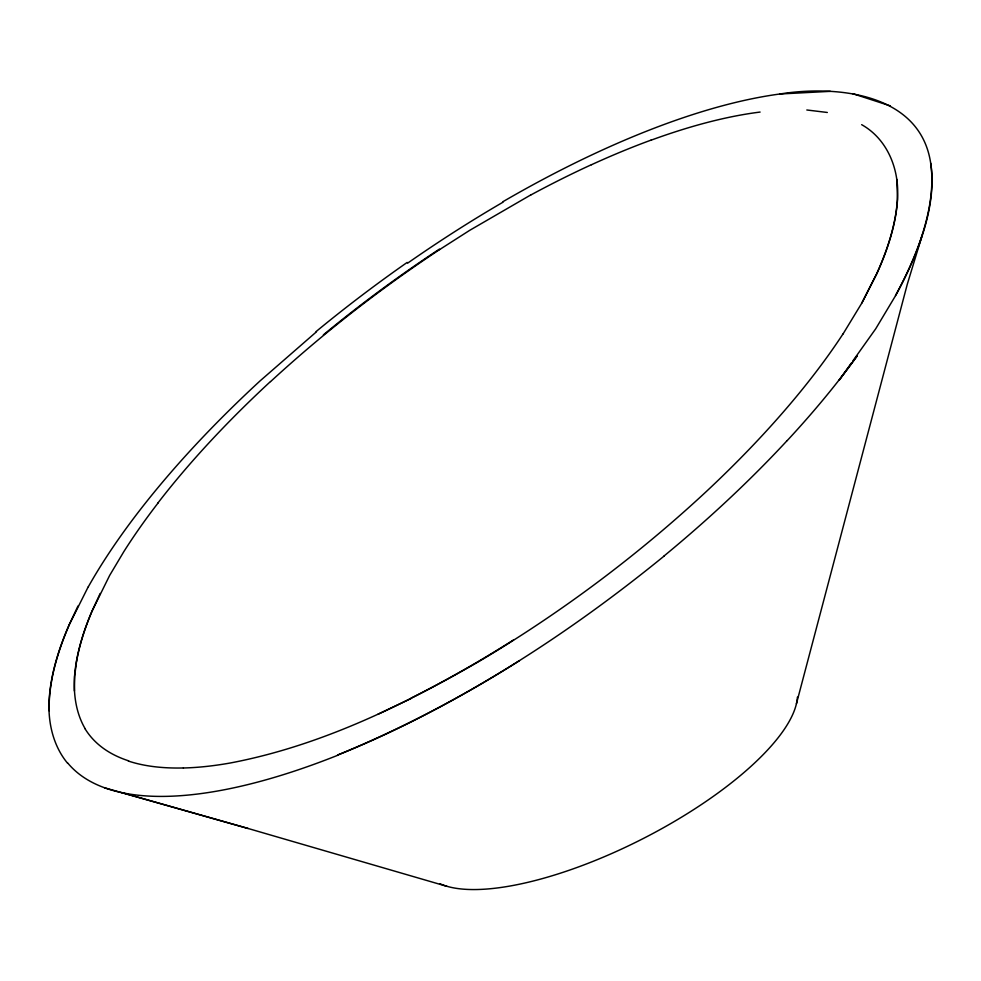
<?xml version="1.0" encoding="UTF-8"?>
<svg xmlns="http://www.w3.org/2000/svg" width="981" height="981" viewBox="0 0 981 981"><rect width="100%" height="100%" fill="white"/><g stroke="black" fill="none" stroke-linecap="round" stroke-linejoin="round"><path stroke-width="1.47" d="M85.175 728.748C75.954 713.003 73.44 694.425 74.544 676.436A511.113 188.168 -35.8 0 1 92.018 611.126L109.639 575.455L123.839 551.629A523.167 193.22 -35.7 0 1 157.978 503.094M74.397 690.967L74.617 676.412L76.579 661.047M796.425 703.745L907.29 284.257L922.214 235.121M100.16 593.48L92.067 611.114A519.746 191.405 -35.8 0 0 76.641 661.01M69.185 624.848L88.265 586.736M78.002 605.988L69.124 624.872A544.823 201.375 -35.9 0 0 49.025 710.82C49.773 729.643 55.377 748.515 67.53 763.181M843.022 333.994L861.821 303.08L876.573 274.018A518.262 188.168 -36.3 0 0 897.394 199.486C899.798 170.424 887.94 139.4 861.649 124.661M861.821 303.08L876.683 273.969A512.597 186.476 -36.2 0 0 897.517 199.437L896.879 179.413M851.373 363.019L839.196 380.125L857.32 355.698A545.694 199.56 -36.1 0 1 787.216 440.592M853.102 360.579L875.702 328.807L895.69 295.44A546.871 199.866 -36.1 0 0 930.687 163.14C920.19 92.974 836.339 85.004 780.005 93.98A509.593 185.519 -35.8 0 0 502.995 201.657M270.584 381.597C323.24 333.148 379.88 289.088 439.562 249.603M316.483 331.774L260.075 380.898A552.843 204.6 -35.8 0 0 88.376 586.687M663.965 556.178C564.946 636.89 456.018 706.627 337.538 755.088A520.126 191.957 -36.1 0 0 519.427 660.679M439.537 249.628L469.703 230.339L530.733 194.949M183.386 767.988A483.216 178.002 -36.2 0 0 230.4 762.973C319.132 746.112 401.56 706.148 479.255 661.292C560.887 612.794 637.38 555.663 706.909 490.978A507.545 184.931 -36.1 0 0 842.961 334.006M377.893 714.291L411.076 698.484M780.005 93.98L830.318 91.343M806.811 109.982L827.314 112.472M104.722 787.853L248.144 828.491L446.895 886.333M121.877 792.648L248.144 828.491M852.661 93.624L890.392 105.899M513.517 639.955A491.53 180.995 -36.1 0 1 411.186 698.055M650.918 140.246A477.048 173.183 -35.9 0 1 760.103 112.067M591.433 164.747A470.929 170.118 -35.8 0 1 650.967 140.148M530.721 195.035A472.94 171.283 -35.8 0 1 591.457 164.685M323.362 334.864A495.577 182.405 -35.9 0 1 439.378 249.137M157.818 503.13A515.945 190.179 -35.8 0 1 270.437 381.572M128.609 760.827A490.623 180.246 -36 0 1 85.077 728.822M183.41 767.964A480.273 176.494 -36 0 1 128.352 761.048M797.418 697.111A207.077 69.859 -26.9 0 1 772.991 743.966A208.107 70.178 -27 0 1 744.775 771.839A207.077 69.859 -26.9 0 1 440.028 883.758M787.13 440.592A535.933 196.458 -36.1 0 1 663.867 556.129M52.03 678.435A555.271 205.348 -35.8 0 1 69.271 624.811M930.662 163.165A553.627 201.853 -36.3 0 1 895.506 295.502M49.148 710.747A550.954 203.533 -35.9 0 1 52.091 678.398M337.415 755.407A518.532 191.577 -36.1 0 1 67.714 763.022M407.606 263.166A527.459 194.949 -35.9 0 1 502.983 202.196M316.103 331.553A531.751 196.666 -35.9 0 1 407.189 262.418"/></g></svg>
